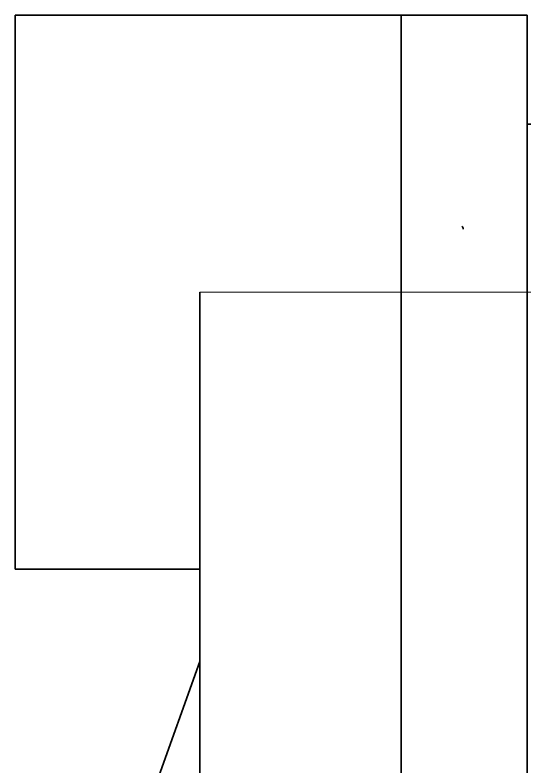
# Model space of a CAD drawing. Extents: x 377 to 822, y 181 to 641.
# Drawn here: x 776.38 to 782.5, y 429.35 to 438.3 of the extents above; entities that cross this region are included whole.
import ezdxf

# ---------------------------------------------------------------- set-up
doc = ezdxf.new("R2010")
doc.units = 0

msp = doc.modelspace()

# ---------------------------------------------------------------- linework, layer by layer
at = {"color": 7, "lineweight": 35, "ltscale": 0.055}
for p, q in [((778.5798, 438.3), (776.3798, 438.3)), ((778.5798, 438.3), (776.3798, 438.3)), ((778.5798, 431.7), (776.3798, 431.7))]:
    msp.add_line(p, q, dxfattribs=at)
at = {"color": 7, "lineweight": 35, "ltscale": 0.164999}
msp.add_line((776.3798, 438.3), (776.3798, 431.7), dxfattribs=at)
at = {"color": 7, "lineweight": 35, "ltscale": 0.060001}
msp.add_line((780.9799, 438.3), (778.5798, 438.3), dxfattribs=at)
at = {"color": 7, "lineweight": 35, "ltscale": 0.0825}
for p, q in [((780.9799, 435), (780.9799, 438.3)), ((780.9799, 435), (780.9799, 438.3)), ((782.4799, 435), (782.4799, 438.3))]:
    msp.add_line(p, q, dxfattribs=at)
at = {"color": 7, "lineweight": 35, "ltscale": 0.0375}
msp.add_line((780.9799, 438.3), (782.4799, 438.3), dxfattribs=at)
at = {"color": 7, "lineweight": 35, "ltscale": 0.001021}
msp.add_line((782.5207, 437), (782.4799, 437), dxfattribs=at)
at = {"color": 7, "lineweight": 35, "ltscale": 0.285143}
msp.add_line((778.5798, 423.5943), (778.5798, 435), dxfattribs=at)
at = {"color": 7, "lineweight": 13, "ltscale": 0.060001}
msp.add_line((780.9799, 435), (778.5798, 435), dxfattribs=at)
at = {"color": 7, "lineweight": 35, "ltscale": 0.295}
for p, q in [((780.9799, 423.2), (780.9799, 435)), ((780.9799, 435), (780.9799, 423.2)), ((782.4799, 435), (782.4799, 423.2))]:
    msp.add_line(p, q, dxfattribs=at)
at = {"color": 7, "lineweight": 13, "ltscale": 0.0375}
msp.add_line((780.9799, 435), (782.4799, 435), dxfattribs=at)
at = {"color": 7, "lineweight": 13, "ltscale": 0.001021}
msp.add_line((782.5207, 435), (782.4799, 435), dxfattribs=at)
at = {"color": 7, "lineweight": 35, "ltscale": 0.131071}
msp.add_line((778.5798, 430.601), (776.8116, 425.6653), dxfattribs=at)
at = {"color": 7, "lineweight": 35}
msp.add_arc((781.6657, 435.75), 0.05, 0.01474, 45.00725, dxfattribs=at)

doc.saveas('drawing.dxf')
